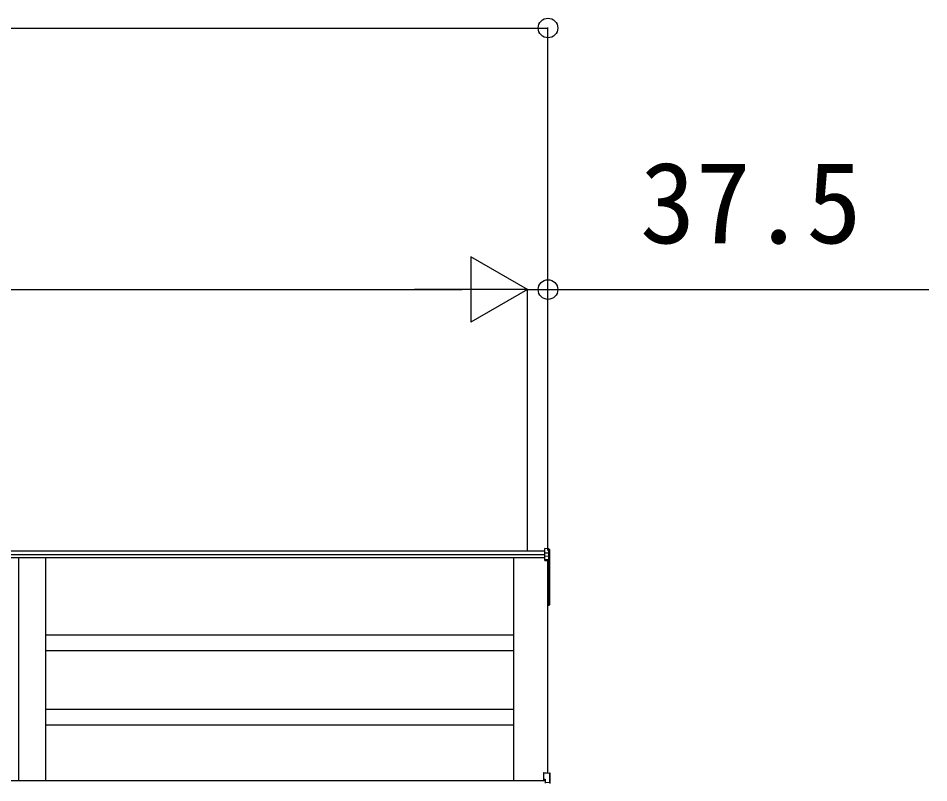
# Model space of a CAD drawing. Units: millimetres, scale not verified. Extents: x -10500 to 10500, y -15600 to 15524.
# Drawn here: x -1448 to 224, y -2715 to -1312 of the extents above; entities that cross this region are included whole.
import ezdxf
from ezdxf.enums import TextEntityAlignment as Align

# ---------------------------------------------------------------- set-up
doc = ezdxf.new("R2010")
doc.units = ezdxf.units.MM
doc.header["$LTSCALE"] = 80
doc.layers.add('0-4_YKK_A1', color=4, linetype='Continuous')
doc.layers.add('0-5_YKK_D', color=6, linetype='Continuous')
doc.styles.add('ＭＳ ゴシック', font='')
doc.styles.get('ＭＳ ゴシック').set_extended_font_data('MS Gothic')

msp = doc.modelspace()

# ---------------------------------------------------------------- linework, layer by layer
at = {"layer": '0-4_YKK_A1'}
for p, q in [((-481, -2290.16), (-4089.5, -2290.16)), ((-473.94, -2286.14), (-481, -2285.7)), ((-481, -2293.76), (-481, -2285.7)), ((-473.94, -2294.15), (-473.94, -2286.14)), ((-473, -2287.16), (-473, -2295.06)), ((-481, -2297.1), (-4089.5, -2297.1)), ((-481, -2302.35), (-4089.5, -2302.35)), ((-1448, -2302.35), (-1448, -2712.17)), ((-1398, -2302.35), (-1398, -2712.17)), ((-538, -2712.17), (-538, -2302.35)), ((-473.94, -2294.15), (-481, -2293.76)), ((-481, -2299.55), (-481, -2293.76)), ((-473.94, -2299.94), (-481, -2299.55)), ((-481, -2305.28), (-481, -2299.55)), ((-481, -2305.28), (-473.94, -2305.63)), ((-481, -2307.42), (-481, -2306.44)), ((-473.94, -2299.94), (-473.94, -2294.15)), ((-473.94, -2305.63), (-473.94, -2299.94)), ((-473.94, -2369.11), (-473.94, -2306.79)), ((-473, -2295.06), (-473, -2300.85)), ((-473, -2300.85), (-473, -2306.61)), ((-473, -2306.61), (-473, -2368.94)), ((-481, -2307.42), (-475.5, -2307.7)), ((-475.5, -2697.51), (-475.5, -2307.7)), ((-475.5, -2307.7), (-475.5, -2357.66)), ((-475.5, -2307.7), (-475.5, -2368.24)), ((-475.5, -2369.23), (-473.94, -2369.11)), ((-475.5, -2370.05), (-473.93, -2369.94)), ((-473.94, -2388.77), (-473.94, -2369.94)), ((-473, -2368.94), (-473, -2388.77)), ((-475.5, -2388.88), (-473.94, -2388.77)), ((-475.5, -2389.88), (-473.93, -2389.76)), ((-473, -2388.77), (-473.94, -2388.77)), ((-484, -2696.91), (-472.43, -2697.73)), ((-484, -2696.91), (-484, -2696.92)), ((-484, -2696.92), (-472.44, -2697.74)), ((-472.44, -2697.74), (-472.43, -2697.73)), ((-472.44, -2697.74), (-472.44, -2715.48)), ((-471.5, -2716.55), (-471.5, -2698.73)), ((-480.5, -2712.17), (-4110.5, -2712.17)), ((-480.5, -2709.03), (-480.5, -2715.07))]:
    msp.add_line(p, q, dxfattribs=at)
for points in [[(-473.94, -2306.79), (-481, -2306.44), (-481, -2305.28)], [(-538.5, -2473.19), (-538.5, -2444.46), (-1397.5, -2444.46)], [(-538.5, -2473.19), (-1397.5, -2473.19), (-1397.5, -2444.46)], [(-538.5, -2609.51), (-538.5, -2580.78), (-1397.5, -2580.78)], [(-538.5, -2609.51), (-1397.5, -2609.51), (-1397.5, -2580.78)], [(-484, -2696.92), (-484, -2708.82), (-480.5, -2709.03)], [(-484, -2708.82), (-484, -2710.3), (-480.5, -2710.51)], [(-472.44, -2715.48), (-480.5, -2715.07), (-480.5, -2716.05)]]:
    msp.add_lwpolyline(points, dxfattribs=at)
for centre, radius, start, end in [((-479.93, -2306.21), 6.01, 354.48477, 5.51523), ((-473.99, -2306.62), 0.991, 0.4063, 86.96957), ((-473.72, -2305.33), 1.47, 261.53025, 299.38714), ((-473.72, -2367.66), 1.47, 261.53025, 299.38714), ((-477.32, -2369.57), 3.41, 353.72624, 7.61242), ((-474, -2368.94), 1, 274.05287, 0), ((-477.57, -2389.31), 3.67, 352.85108, 8.48732), ((-474, -2388.77), 1, 274.16896, 0), ((-472.49, -2698.73), 0.991, 0.40584, 86.97008), ((-472.5, -2698.73), 1, 0, 85.94713)]:
    msp.add_arc(centre, radius, start, end, dxfattribs=at)
for centre, major_axis, ratio, start_param, end_param in [((-474, -2287.16), (0, 1.02), 0.984808, 4.712389, 6.2220988), ((-474, -2295.06), (1, 0), 0.91288, 6.2831853, 7.7928951), ((-474, -2300.85), (1, 0), 0.91288, 6.2831853, 7.7928951)]:
    msp.add_ellipse(centre, major_axis=major_axis, ratio=ratio, start_param=start_param, end_param=end_param, dxfattribs=at)
at = {"layer": '0-5_YKK_D'}
for p, q in [((-4115.5, -1330.16), (-475.5, -1330.16)), ((-475.5, -2289.16), (-475.5, -1329.16)), ((-513, -1810.16), (-616.92, -1750.16)), ((-616.92, -1750.16), (-616.92, -1870.16)), ((-4033, -1810.16), (-633, -1810.16)), ((-513, -1810.16), (-720.85, -1810.16)), ((-513, -1810.16), (-616.92, -1870.16)), ((-513, -1810.16), (-585, -1810.16)), ((-513, -2289.16), (-513, -1809.16)), ((-513, -2289.16), (-513, -1809.16)), ((-513, -1810.16), (-475.5, -1810.16)), ((-475.5, -2289.16), (-475.5, -1809.16)), ((-475.5, -1810.16), (223.73, -1810.16))]:
    msp.add_line(p, q, dxfattribs=at)
for centre in [(-475.5, -1330.16), (-475.5, -1810.16)]:
    msp.add_circle(centre, 18, dxfattribs=at)

# ---------------------------------------------------------------- texts
at = {"layer": '0-5_YKK_D', "style": 'ＭＳ ゴシック'}
msp.add_text('37.5', height=149.6, dxfattribs=at).set_placement((-306.57, -1770.16), align=Align.BOTTOM_LEFT)

doc.saveas('drawing.dxf')
